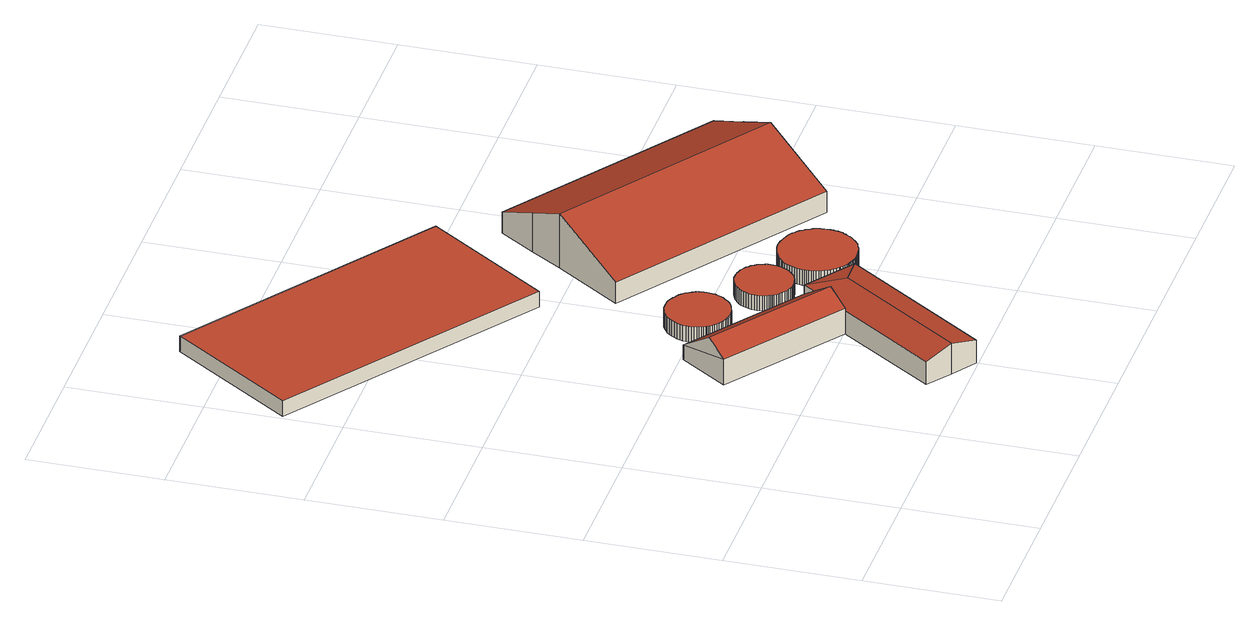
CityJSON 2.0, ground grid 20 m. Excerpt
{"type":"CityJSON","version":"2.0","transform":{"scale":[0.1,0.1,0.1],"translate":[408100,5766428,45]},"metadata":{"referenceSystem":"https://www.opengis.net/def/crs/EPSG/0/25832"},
"CityObjects":{
"building1":{"type":"Building","attributes":{"Gemeindeschluessel":"05515000","Geometrietyp2DReferenz":"3000","function":"31001_2700"},"children":["building1-1","building1-2"]},
"building1-1":{"type":"BuildingPart","attributes":{"roofType":"5000","measuredHeight":4.94},"parents":["building1"],"geometry":[{"type":"Solid","lod":"2","boundaries":[[[[0,1,2,3]],[[4,5,6,7,8]],[[9,10,5,4]],[[11,12,10,9]],[[13,14,12,11]],[[15,16,14,13]],[[17,18,16,15]],[[3,2,18,17]],[[11,9,4,8,19,13]],[[20,21,0,3,17,19,8]],[[15,13,19,17]],[[1,6,5,10,12,14,16,18,2]],[[7,20,8]],[[6,1,0,21,7]],[[7,21,20]]]],"semantics":{"surfaces":[{"type":"WallSurface"},{"type":"RoofSurface"},{"type":"GroundSurface"},{"type":"ClosureSurface"}],"values":[[0,0,0,0,0,0,0,0,1,1,1,2,0,3,3]]}}]},
"building1-2":{"type":"BuildingPart","attributes":{"roofType":"3100","measuredHeight":6.22},"parents":["building1"],"geometry":[{"type":"Solid","lod":"2","boundaries":[[[[7,6,22,23]],[[24,25,1,0,26]],[[23,22,25,24]],[[24,27,23]],[[23,27,28,20,7]],[[26,28,27,24]],[[6,1,25,22]],[[21,26,0]],[[6,7,21,0,1]],[[26,21,20,28]],[[21,7,20]]]],"semantics":{"surfaces":[{"type":"WallSurface"},{"type":"RoofSurface"},{"type":"GroundSurface"},{"type":"ClosureSurface"}],"values":[[0,0,0,0,1,1,2,0,3,0,3]]}}]},
"building2":{"type":"Building","attributes":{"Gemeindeschluessel":"05515000","Geometrietyp2DReferenz":"3000","function":"51003_1201","roofType":"1000","measuredHeight":2.52},"geometry":[{"type":"Solid","lod":"2","boundaries":[[[[29,30,31,32]],[[33,34,30,29]],[[35,36,34,33]],[[32,31,36,35]],[[33,29,32,35]],[[30,34,36,31]]]],"semantics":{"surfaces":[{"type":"WallSurface"},{"type":"RoofSurface"},{"type":"GroundSurface"}],"values":[[0,0,0,0,1,2]]}}]},
"building3":{"type":"Building","attributes":{"Gemeindeschluessel":"05515000","Geometrietyp2DReferenz":"3000","function":"51003_1201","roofType":"1000","measuredHeight":2.48},"geometry":[{"type":"Solid","lod":"2","boundaries":[[[[37,38,39,40]],[[41,42,38,37]],[[43,44,42,41]],[[45,46,44,43]],[[47,48,46,45]],[[49,50,48,47]],[[51,52,50,49]],[[53,54,52,51]],[[55,56,54,53]],[[57,58,56,55]],[[59,60,58,57]],[[61,62,60,59]],[[63,64,62,61]],[[65,66,64,63]],[[67,68,66,65]],[[69,70,68,67]],[[71,72,70,69]],[[73,74,72,71]],[[75,76,74,73]],[[77,78,76,75]],[[79,80,78,77]],[[81,82,80,79]],[[83,84,82,81]],[[85,86,84,83]],[[87,88,86,85]],[[89,90,88,87]],[[91,92,90,89]],[[93,94,92,91]],[[95,96,94,93]],[[97,98,96,95]],[[99,100,98,97]],[[101,102,100,99]],[[103,104,102,101]],[[105,106,104,103]],[[107,108,106,105]],[[109,110,108,107]],[[111,112,110,109]],[[113,114,112,111]],[[115,116,114,113]],[[117,118,116,115]],[[119,120,118,117]],[[121,122,120,119]],[[123,124,122,121]],[[125,126,124,123]],[[127,128,126,125]],[[129,130,128,127]],[[131,132,130,129]],[[133,134,132,131]],[[135,136,134,133]],[[137,138,136,135]],[[139,140,138,137]],[[141,142,140,139]],[[143,144,142,141]],[[145,146,144,143]],[[147,148,146,145]],[[149,150,148,147]],[[151,152,150,149]],[[153,154,152,151]],[[155,156,154,153]],[[157,158,156,155]],[[159,160,158,157]],[[161,162,160,159]],[[163,164,162,161]],[[165,166,164,163]],[[167,168,166,165]],[[169,170,168,167]],[[171,172,170,169]],[[173,174,172,171]],[[175,176,174,173]],[[40,39,176,175]],[[173,171,169,167,165,163,161,159,157,155,153,151,149,147,145,143,141,139,137,135,133,131,129,127,125,123,121,119,117,115,113,111,109,107,105,103,101,99,97,95,93,91,89,87,85,83,81,79,77,75,73,71,69,67,65,63,61,59,57,55,53,51,49,47,45,43,41,37,40,175]],[[38,42,44,46,48,50,52,54,56,58,60,62,64,66,68,70,72,74,76,78,80,82,84,86,88,90,92,94,96,98,100,102,104,106,108,110,112,114,116,118,120,122,124,126,128,130,132,134,136,138,140,142,144,146,148,150,152,154,156,158,160,162,164,166,168,170,172,174,176,39]]]],"semantics":{"surfaces":[{"type":"WallSurface"},{"type":"RoofSurface"},{"type":"GroundSurface"}],"values":[[0,0,0,0,0,0,0,0,0,0,0,0,0,0,0,0,0,0,0,0,0,0,0,0,0,0,0,0,0,0,0,0,0,0,0,0,0,0,0,0,0,0,0,0,0,0,0,0,0,0,0,0,0,0,0,0,0,0,0,0,0,0,0,0,0,0,0,0,0,0,1,2]]}}]},
"building4":{"type":"Building","attributes":{"Gemeindeschluessel":"05515000","Geometrietyp2DReferenz":"3000","function":"51003_1201","roofType":"1000","measuredHeight":2.37},"geometry":[{"type":"Solid","lod":"2","boundaries":[[[[177,178,179,180]],[[181,182,178,177]],[[183,184,182,181]],[[185,186,184,183]],[[187,188,186,185]],[[189,190,188,187]],[[191,192,190,189]],[[193,194,192,191]],[[195,196,194,193]],[[197,198,196,195]],[[199,200,198,197]],[[201,202,200,199]],[[203,204,202,201]],[[205,206,204,203]],[[207,208,206,205]],[[209,210,208,207]],[[211,212,210,209]],[[213,214,212,211]],[[215,216,214,213]],[[217,218,216,215]],[[219,220,218,217]],[[221,222,220,219]],[[223,224,222,221]],[[225,226,224,223]],[[227,228,226,225]],[[229,230,228,227]],[[231,232,230,229]],[[233,234,232,231]],[[235,236,234,233]],[[237,238,236,235]],[[239,240,238,237]],[[241,242,240,239]],[[243,244,242,241]],[[245,246,244,243]],[[247,248,246,245]],[[249,250,248,247]],[[251,252,250,249]],[[253,254,252,251]],[[255,256,254,253]],[[257,258,256,255]],[[259,260,258,257]],[[261,262,260,259]],[[263,264,262,261]],[[265,266,264,263]],[[267,268,266,265]],[[269,270,268,267]],[[271,272,270,269]],[[273,274,272,271]],[[275,276,274,273]],[[277,278,276,275]],[[279,280,278,277]],[[281,282,280,279]],[[283,284,282,281]],[[285,286,284,283]],[[287,288,286,285]],[[289,290,288,287]],[[291,292,290,289]],[[293,294,292,291]],[[295,296,294,293]],[[297,298,296,295]],[[299,300,298,297]],[[301,302,300,299]],[[303,304,302,301]],[[305,306,304,303]],[[307,308,306,305]],[[180,179,308,307]],[[305,303,301,299,297,295,293,291,289,287,285,283,281,279,277,275,273,271,269,267,265,263,261,259,257,255,253,251,249,247,245,243,241,239,237,235,233,231,229,227,225,223,221,219,217,215,213,211,209,207,205,203,201,199,197,195,193,191,189,187,185,183,181,177,180,307]],[[178,182,184,186,188,190,192,194,196,198,200,202,204,206,208,210,212,214,216,218,220,222,224,226,228,230,232,234,236,238,240,242,244,246,248,250,252,254,256,258,260,262,264,266,268,270,272,274,276,278,280,282,284,286,288,290,292,294,296,298,300,302,304,306,308,179]]]],"semantics":{"surfaces":[{"type":"WallSurface"},{"type":"RoofSurface"},{"type":"GroundSurface"}],"values":[[0,0,0,0,0,0,0,0,0,0,0,0,0,0,0,0,0,0,0,0,0,0,0,0,0,0,0,0,0,0,0,0,0,0,0,0,0,0,0,0,0,0,0,0,0,0,0,0,0,0,0,0,0,0,0,0,0,0,0,0,0,0,0,0,0,0,1,2]]}}]},
"building5":{"type":"Building","attributes":{"Gemeindeschluessel":"05515000","Geometrietyp2DReferenz":"3000","function":"51003_1201","roofType":"1000","measuredHeight":2.43},"geometry":[{"type":"Solid","lod":"2","boundaries":[[[[309,310,311,312]],[[313,314,310,309]],[[315,316,314,313]],[[317,318,316,315]],[[319,320,318,317]],[[321,322,320,319]],[[323,324,322,321]],[[325,326,324,323]],[[327,328,326,325]],[[329,330,328,327]],[[331,332,330,329]],[[333,334,332,331]],[[335,336,334,333]],[[337,338,336,335]],[[339,340,338,337]],[[341,342,340,339]],[[343,344,342,341]],[[345,346,344,343]],[[347,348,346,345]],[[349,350,348,347]],[[351,352,350,349]],[[353,354,352,351]],[[355,356,354,353]],[[357,358,356,355]],[[359,360,358,357]],[[361,362,360,359]],[[363,364,362,361]],[[365,366,364,363]],[[367,368,366,365]],[[369,370,368,367]],[[371,372,370,369]],[[373,374,372,371]],[[375,376,374,373]],[[377,378,376,375]],[[379,380,378,377]],[[381,382,380,379]],[[383,384,382,381]],[[385,386,384,383]],[[387,388,386,385]],[[389,390,388,387]],[[391,392,390,389]],[[393,394,392,391]],[[395,396,394,393]],[[397,398,396,395]],[[399,400,398,397]],[[401,402,400,399]],[[403,404,402,401]],[[405,406,404,403]],[[407,408,406,405]],[[409,410,408,407]],[[411,412,410,409]],[[413,414,412,411]],[[415,416,414,413]],[[417,418,416,415]],[[419,420,418,417]],[[421,422,420,419]],[[423,424,422,421]],[[425,426,424,423]],[[427,428,426,425]],[[429,430,428,427]],[[431,432,430,429]],[[433,434,432,431]],[[435,436,434,433]],[[437,438,436,435]],[[439,440,438,437]],[[441,442,440,439]],[[443,444,442,441]],[[445,446,444,443]],[[447,448,446,445]],[[449,450,448,447]],[[451,452,450,449]],[[453,454,452,451]],[[455,456,454,453]],[[457,458,456,455]],[[459,460,458,457]],[[461,462,460,459]],[[463,464,462,461]],[[465,466,464,463]],[[467,468,466,465]],[[469,470,468,467]],[[471,472,470,469]],[[473,474,472,471]],[[475,476,474,473]],[[477,478,476,475]],[[479,480,478,477]],[[481,482,480,479]],[[483,484,482,481]],[[485,486,484,483]],[[487,488,486,485]],[[489,490,488,487]],[[491,492,490,489]],[[493,494,492,491]],[[312,311,494,493]],[[491,489,487,485,483,481,479,477,475,473,471,469,467,465,463,461,459,457,455,453,451,449,447,445,443,441,439,437,435,433,431,429,427,425,423,421,419,417,415,413,411,409,407,405,403,401,399,397,395,393,391,389,387,385,383,381,379,377,375,373,371,369,367,365,363,361,359,357,355,353,351,349,347,345,343,341,339,337,335,333,331,329,327,325,323,321,319,317,315,313,309,312,493]],[[310,314,316,318,320,322,324,326,328,330,332,334,336,338,340,342,344,346,348,350,352,354,356,358,360,362,364,366,368,370,372,374,376,378,380,382,384,386,388,390,392,394,396,398,400,402,404,406,408,410,412,414,416,418,420,422,424,426,428,430,432,434,436,438,440,442,444,446,448,450,452,454,456,458,460,462,464,466,468,470,472,474,476,478,480,482,484,486,488,490,492,494,311]]]],"semantics":{"surfaces":[{"type":"WallSurface"},{"type":"RoofSurface"},{"type":"GroundSurface"}],"values":[[0,0,0,0,0,0,0,0,0,0,0,0,0,0,0,0,0,0,0,0,0,0,0,0,0,0,0,0,0,0,0,0,0,0,0,0,0,0,0,0,0,0,0,0,0,0,0,0,0,0,0,0,0,0,0,0,0,0,0,0,0,0,0,0,0,0,0,0,0,0,0,0,0,0,0,0,0,0,0,0,0,0,0,0,0,0,0,0,0,0,0,0,0,1,2]]}}]},
"building6":{"type":"Building","attributes":{"Gemeindeschluessel":"05515000","Geometrietyp2DReferenz":"3000","function":"31001_2700","roofType":"3100","measuredHeight":8.79},"geometry":[{"type":"Solid","lod":"2","boundaries":[[[[495,496,497,498]],[[499,500,496,495]],[[501,502,500,499]],[[503,504,502,501]],[[505,506,504,503]],[[507,508,506,505]],[[509,510,508,507]],[[511,512,510,509]],[[513,514,512,511]],[[498,497,514,513]],[[507,505,503,509]],[[501,499,495,498,513,511,509,503]],[[496,500,502,504,506,508,510,512,514,497]]]],"semantics":{"surfaces":[{"type":"WallSurface"},{"type":"RoofSurface"},{"type":"GroundSurface"}],"values":[[0,0,0,0,0,0,0,0,0,0,1,1,2]]}}]}
},
"vertices":[
[427,199,47],[427,199,10],[327,55,10],[327,55,47],[550,221,47],[550,221,10],[478,272,10],[478,272,33],[478,272,47],[550,222,47],[550,222,10],[553,220,47],[553,220,10],[552,220,47],[552,220,10],[401,4,47],[401,4,10],[364,29,59],[364,29,10],[493,214,59],[466,255,47],[438,214,47],
[302,396,10],[302,396,33],[251,324,51],[251,324,10],[427,199,51],[269,350,72],[445,225,72],
[507,808,38],[507,808,13],[130,1070,13],[130,1070,38],[378,624,38],[378,624,13],[2,887,38],[2,887,13],
[441,389,35],[441,389,10],[441,394,10],[441,394,35],[439,385,35],[439,385,10],[437,380,35],[437,380,10],[435,376,35],[435,376,10],[431,372,35],[431,372,10],[428,368,35],[428,368,10],[424,364,35],[424,364,10],[419,361,35],[419,361,10],[414,359,35],[414,359,10],[409,357,35],[409,357,10],[404,355,35],[404,355,10],[399,355,35],[399,355,10],[394,354,35],[394,354,10],[389,355,35],[389,355,10],[384,356,35],[384,356,10],[380,357,35],[380,357,10],[375,359,35],[375,359,10],[372,361,35],[372,361,10],[368,363,35],[368,363,10],[365,365,35],[365,365,10],[363,368,35],[363,368,10],[360,370,35],[360,370,10],[358,373,35],[358,373,10],[356,375,35],[356,375,10],[355,377,35],[355,377,10],[355,378,35],[355,378,10],[354,378,35],[354,378,10],[353,381,35],[353,381,10],[352,384,35],[352,384,10],[351,387,35],[351,387,10],[350,390,35],[350,390,10],[349,394,35],[349,394,10],[348,397,35],[348,397,10],[348,401,35],[348,401,10],[349,405,35],[349,405,10],[349,410,35],[349,410,10],[350,414,35],[350,414,10],[352,419,35],[352,419,10],[354,423,35],[354,423,10],[357,428,35],[357,428,10],[360,432,35],[360,432,10],[363,436,35],[363,436,10],[368,439,35],[368,439,10],[372,442,35],[372,442,10],[377,445,35],[377,445,10],[382,446,35],[382,446,10],[388,448,35],[388,448,10],[393,448,35],[393,448,10],[398,448,35],[398,448,10],[403,448,35],[403,448,10],[407,447,35],[407,447,10],[412,445,35],[412,445,10],[416,443,35],[416,443,10],[419,441,35],[419,441,10],[423,439,35],[423,439,10],[426,437,35],[426,437,10],[428,435,35],[428,435,10],[431,432,35],[431,432,10],[433,430,35],[433,430,10],[434,427,35],[434,427,10],[436,425,35],[436,425,10],[437,422,35],[437,422,10],[438,420,35],[438,420,10],[440,417,35],[440,417,10],[441,413,35],[441,413,10],[441,410,35],[441,410,10],[442,406,35],[442,406,10],[442,402,35],[442,402,10],[442,398,35],[442,398,10],
[535,321,35],[535,321,11],[536,325,11],[536,325,35],[533,317,35],[533,317,11],[531,312,35],[531,312,11],[528,308,35],[528,308,11],[525,305,35],[525,305,11],[521,301,35],[521,301,11],[517,298,35],[517,298,11],[512,296,35],[512,296,11],[508,294,35],[508,294,11],[503,293,35],[503,293,11],[498,292,35],[498,292,11],[493,292,35],[493,292,11],[488,292,35],[488,292,11],[484,293,35],[484,293,11],[480,295,35],[480,295,11],[476,296,35],[476,296,11],[473,298,35],[473,298,11],[470,301,35],[470,301,11],[467,303,35],[467,303,11],[465,305,35],[465,305,11],[462,307,35],[462,307,11],[461,310,35],[461,310,11],[459,312,35],[459,312,11],[459,313,35],[459,313,11],[458,314,35],[458,314,11],[457,316,35],[457,316,11],[456,319,35],[456,319,11],[455,322,35],[455,322,11],[454,325,35],[454,325,11],[453,329,35],[453,329,11],[453,332,35],[453,332,11],[453,336,35],[453,336,11],[453,340,35],[453,340,11],[454,345,35],[454,345,11],[456,349,35],[456,349,11],[458,353,35],[458,353,11],[460,357,35],[460,357,11],[463,361,35],[463,361,11],[467,365,35],[467,365,11],[471,368,35],[471,368,11],[475,371,35],[475,371,11],[480,373,35],[480,373,11],[485,375,35],[485,375,11],[490,376,35],[490,376,11],[494,376,35],[494,376,11],[499,376,35],[499,376,11],[504,375,35],[504,375,11],[508,374,35],[508,374,11],[512,373,35],[512,373,11],[516,371,35],[516,371,11],[519,369,35],[519,369,11],[522,367,35],[522,367,11],[524,364,35],[524,364,11],[527,362,35],[527,362,11],[528,360,35],[528,360,11],[530,357,35],[530,357,11],[532,355,35],[532,355,11],[533,353,35],[533,353,11],[534,350,35],[534,350,11],[535,347,35],[535,347,11],[536,344,35],[536,344,11],[537,341,35],[537,341,11],[537,337,35],[537,337,11],[537,333,35],[537,333,11],[537,329,35],[537,329,11],
[542,256,36],[542,256,11],[544,253,11],[544,253,36],[540,260,36],[540,260,11],[538,264,36],[538,264,11],[537,267,36],[537,267,11],[536,271,36],[536,271,11],[535,274,36],[535,274,11],[534,277,36],[534,277,11],[534,281,36],[534,281,11],[534,284,36],[534,284,11],[534,287,36],[534,287,11],[534,290,36],[534,290,11],[535,294,36],[535,294,11],[535,298,36],[535,298,11],[537,302,36],[537,302,11],[538,306,36],[538,306,11],[540,310,36],[540,310,11],[542,314,36],[542,314,11],[544,318,36],[544,318,11],[548,322,36],[548,322,11],[550,324,36],[550,324,11],[554,328,36],[554,328,11],[559,331,36],[559,331,11],[564,334,36],[564,334,11],[568,336,36],[568,336,11],[573,338,36],[573,338,11],[578,339,36],[578,339,11],[582,340,36],[582,340,11],[587,341,36],[587,341,11],[591,341,36],[591,341,11],[595,340,36],[595,340,11],[599,340,36],[599,340,11],[602,339,36],[602,339,11],[606,338,36],[606,338,11],[609,337,36],[609,337,11],[612,336,36],[612,336,11],[615,335,36],[615,335,11],[618,334,36],[618,334,11],[621,332,36],[621,332,11],[624,330,36],[624,330,11],[627,327,36],[627,327,11],[630,325,36],[630,325,11],[633,322,36],[633,322,11],[635,318,36],[635,318,11],[638,315,36],[638,315,11],[640,310,36],[640,310,11],[643,306,36],[643,306,11],[645,301,36],[645,301,11],[646,296,36],[646,296,11],[647,290,36],[647,290,11],[647,284,36],[647,284,11],[647,281,36],[647,281,11],[647,280,36],[647,280,11],[647,277,36],[647,277,11],[646,273,36],[646,273,11],[646,270,36],[646,270,11],[645,266,36],[645,266,11],[644,263,36],[644,263,11],[642,261,36],[642,261,11],[641,258,36],[641,258,11],[639,255,36],[639,255,11],[637,251,36],[637,251,11],[635,248,36],[635,248,11],[634,247,36],[634,247,11],[631,244,36],[631,244,11],[628,241,36],[628,241,11],[626,239,36],[626,239,11],[623,237,36],[623,237,11],[620,235,36],[620,235,11],[617,234,36],[617,234,11],[614,233,36],[614,233,11],[611,231,36],[611,231,11],[608,230,36],[608,230,11],[605,229,36],[605,229,11],[601,229,36],[601,229,11],[597,228,36],[597,228,11],[596,228,36],[596,228,11],[594,228,36],[594,228,11],[590,228,36],[590,228,11],[587,228,36],[587,228,11],[583,228,36],[583,228,11],[580,229,36],[580,229,11],[576,230,36],[576,230,11],[573,231,36],[573,231,11],[570,232,36],[570,232,11],[567,233,36],[567,233,11],[564,234,36],[564,234,11],[561,236,36],[561,236,11],[558,238,36],[558,238,11],[555,241,36],[555,241,11],[554,242,36],[554,242,11],[550,245,36],[550,245,11],[547,249,36],[547,249,11],
[832,459,73],[832,459,12],[867,510,12],[867,510,46],[831,460,73],[831,460,12],[830,457,75],[830,457,12],[798,409,100],[798,409,12],[728,309,46],[728,309,12],[416,525,46],[416,525,12],[486,625,100],[486,625,12],[518,672,75],[518,672,12],[555,726,46],[555,726,12]
]}
